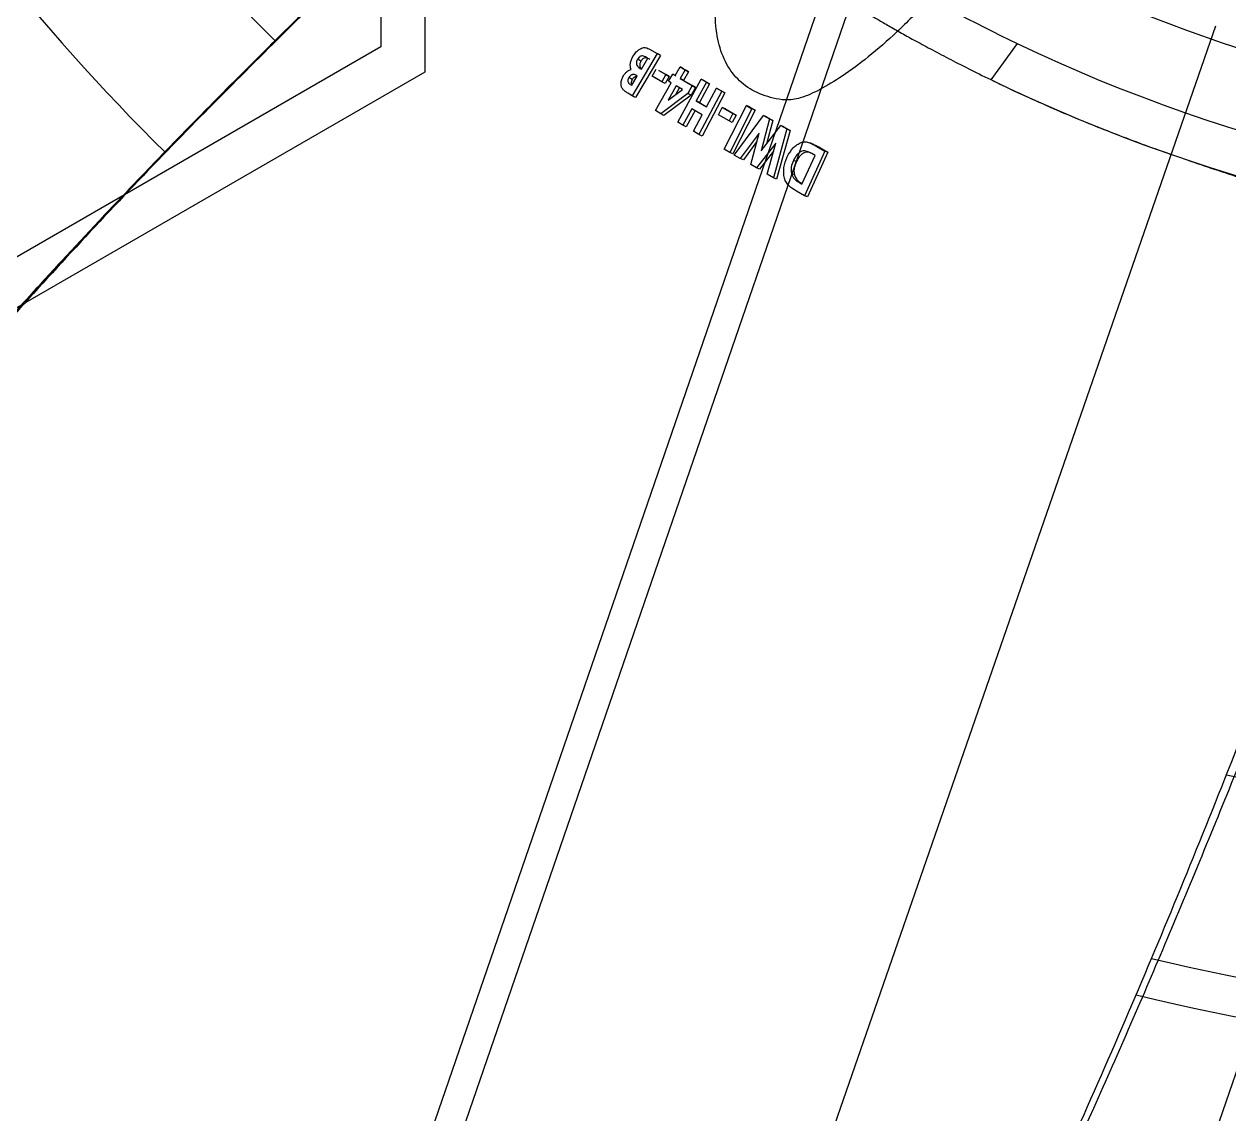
# Model space of a CAD drawing. Header units: millimetres. Extents: x 89978 to 501025, y -351975 to 835730.
# Drawn here: x 398214.7 to 398337.8, y -109900 to -109788.7 of the extents above; entities that cross this region are included whole.
import ezdxf

# ---------------------------------------------------------------- set-up
doc = ezdxf.new("R2010")
doc.units = ezdxf.units.MM
doc.header["$LTSCALE"] = 150
doc.linetypes.add('CENTER', pattern=[50.8, 31.75, -6.35, 6.35, -6.35])
doc.linetypes.add('DIVIDEX2', pattern=[63.5, 25.4, -12.7, 0, -12.7, 0, -12.7])
doc.layers.add('------00 Load Bank', color=3, linetype='Continuous')

# ---------------------------------------------------------------- blocks, each defined once
blk = doc.blocks.new('A$C02650c35')
at = {"color": 0, "linetype": 'Continuous', "lineweight": 25}
for p, q in [((910.7, 447.32), (691.82, 522.69)), ((683.66, 488.39), (683.66, 488.4)), ((671.77, 471.02), (675.47, 468.33)), ((886.73, 378.59), (667.66, 454.02)), ((885.76, 375.76), (666.69, 451.19)), ((682.28, 450.57), (682.76, 451.39)), ((682.41, 450.87), (682.28, 450.57)), ((682.41, 450.87), (682.64, 451.28)), ((682.64, 451.28), (682.88, 451.69)), ((682.88, 451.69), (682.76, 451.39)), ((682.76, 451.39), (687.32, 449.3)), ((682.88, 451.69), (687.44, 449.6)), ((683.2, 450.37), (683.01, 450.04)), ((686.13, 449.02), (683.2, 450.37)), ((687.32, 449.3), (686.84, 448.47)), ((687.44, 449.6), (687.32, 449.3)), ((687.44, 449.6), (687.36, 449.46)), ((683.84, 448.47), (683.71, 448.16)), ((685.17, 448.26), (685.05, 447.96)), ((686.1, 449.07), (685.98, 448.77)), ((685.98, 448.77), (686.13, 449.02)), ((680.14, 446.87), (680.5, 447.5)), ((680.28, 447.19), (680.14, 446.87)), ((682.72, 444.88), (680.14, 446.87)), ((680.28, 447.19), (680.64, 447.82)), ((680.64, 447.82), (680.5, 447.5)), ((680.5, 447.5), (685.49, 446.14)), ((680.64, 447.82), (685.62, 446.44)), ((679.12, 445.12), (679.48, 445.73)), ((679.26, 445.43), (679.62, 446.05)), ((679.62, 446.05), (679.48, 445.73)), ((679.48, 445.73), (682.72, 444.88)), ((679.62, 446.05), (682.03, 445.41)), ((685.12, 445.49), (681.94, 446.37)), ((681.94, 446.37), (684.48, 444.39)), ((682.77, 446.14), (684.62, 444.7)), ((685.49, 446.14), (685.12, 445.49)), ((685.62, 446.44), (685.49, 446.14)), ((679.26, 445.43), (679.12, 445.12)), ((683.16, 442.12), (679.12, 445.12)), ((684.13, 443.8), (680.94, 444.65)), ((680.94, 444.65), (683.51, 442.73)), ((681.82, 444.41), (683.66, 443.05)), ((684.48, 444.39), (684.13, 443.8)), ((684.62, 444.7), (684.48, 444.39)), ((678.1, 443.36), (678.43, 443.93)), ((678.25, 443.68), (678.1, 443.36)), ((682.56, 441.08), (678.1, 443.36)), ((678.25, 443.68), (678.58, 444.25)), ((678.58, 444.25), (678.43, 443.93)), ((678.43, 443.93), (682.9, 441.67)), ((678.58, 444.25), (683.05, 441.99)), ((678.3, 440.9), (678.93, 441.98)), ((678.46, 441.22), (679.09, 442.31)), ((679.09, 442.31), (678.93, 441.98)), ((678.93, 441.98), (679.67, 441.6)), ((679.09, 442.31), (679.83, 441.92)), ((679.83, 441.92), (679.67, 441.6)), ((683.05, 441.99), (682.9, 441.67)), ((683.51, 442.73), (683.16, 442.12)), ((683.66, 443.05), (683.51, 442.73)), ((676.32, 440.3), (676.64, 440.85)), ((676.49, 440.63), (676.81, 441.17)), ((676.81, 441.17), (676.64, 440.85)), ((676.64, 440.85), (681.06, 438.51)), ((676.81, 441.17), (681.22, 438.83)), ((678.46, 441.22), (678.3, 440.9)), ((679.04, 440.51), (678.3, 440.9)), ((679.67, 441.6), (679.04, 440.51)), ((682.9, 441.67), (682.56, 441.08)), ((675.59, 439.07), (675.89, 439.6)), ((675.89, 439.6), (675.72, 439.27)), ((675.89, 439.6), (677.81, 438.56)), ((676.49, 440.63), (676.32, 440.3)), ((678.25, 439.28), (676.32, 440.3)), ((675.41, 438.73), (675.72, 439.27)), ((675.59, 439.07), (675.41, 438.73)), ((679.8, 436.34), (675.41, 438.73)), ((675.72, 439.27), (677.64, 438.23)), ((677.64, 438.23), (678.25, 439.28)), ((677.81, 438.56), (677.64, 438.23)), ((677.81, 438.56), (678.23, 439.28)), ((679.04, 438.85), (678.43, 437.8)), ((680.74, 437.95), (679.04, 438.85)), ((681.06, 438.51), (680.74, 437.95)), ((681.22, 438.83), (681.06, 438.51)), ((674.16, 436.59), (674.46, 437.1)), ((674.35, 436.92), (674.5, 437.18)), ((674.65, 437.43), (674.46, 437.1)), ((674.46, 437.1), (675.35, 436.6)), ((674.5, 437.18), (674.65, 437.43)), ((674.65, 437.43), (675.54, 436.93)), ((675.35, 436.6), (676.07, 437.83)), ((675.54, 436.93), (675.89, 437.54)), ((675.89, 437.54), (676.25, 438.16)), ((676.25, 438.16), (676.07, 437.83)), ((676.07, 437.83), (676.87, 437.39)), ((676.25, 438.16), (677.04, 437.72)), ((677.04, 437.72), (676.87, 437.39)), ((676.87, 437.39), (678.95, 434.61)), ((677.04, 437.72), (679.13, 434.94)), ((678.43, 437.8), (680.12, 436.88)), ((678.6, 438.13), (680.29, 437.21)), ((680.29, 437.21), (680.12, 436.88)), ((674.35, 436.92), (674.16, 436.59)), ((675.05, 436.08), (674.16, 436.59)), ((675.1, 436.16), (674.91, 435.83)), ((674.91, 435.83), (675.05, 436.08)), ((675.63, 435.42), (674.91, 435.83)), ((675.54, 436.93), (675.35, 436.6)), ((676.46, 436.83), (676.08, 436.19)), ((676.08, 436.19), (677.57, 435.36)), ((676.27, 436.52), (677, 436.11)), ((677.57, 435.36), (676.46, 436.83)), ((680.12, 436.88), (679.8, 436.34)), ((672.99, 434.57), (672.79, 434.23)), ((672.99, 434.57), (677.3, 432.03)), ((674.54, 434.43), (674.94, 435.13)), ((674.94, 435.12), (674.54, 434.43)), ((674.9, 435.05), (675.14, 435.46)), ((675.14, 435.46), (674.94, 435.13)), ((674.94, 435.13), (675.67, 434.71)), ((675.14, 435.46), (675.86, 435.05)), ((675.67, 434.71), (675.27, 434.03)), ((675.78, 435.67), (675.63, 435.42)), ((675.86, 435.05), (675.67, 434.71)), ((678.63, 434.06), (675.78, 435.67)), ((678.95, 434.61), (678.63, 434.06)), ((679.13, 434.94), (678.95, 434.61)), ((672.35, 433.47), (672.79, 434.23)), ((672.79, 434.23), (677.1, 431.7)), ((673.28, 433.29), (673.2, 433.15)), ((673.28, 433.29), (673.2, 433.15)), ((674.38, 432.63), (673.28, 433.29)), ((675.1, 433.74), (674.38, 434.16)), ((675.3, 434.07), (675.1, 433.74)), ((675.48, 434.39), (675.3, 434.07)), ((673.56, 432.59), (673.36, 432.26)), ((674.31, 432.52), (674.38, 432.63)), ((675.1, 432.21), (675.02, 432.08)), ((675.1, 432.21), (675.02, 432.08)), ((676.04, 431.65), (675.1, 432.21)), ((677.3, 432.03), (677.1, 431.7)), ((677.3, 432.03), (677.17, 431.8)), ((675.46, 431.69), (675.25, 431.36)), ((675.95, 431.5), (676.04, 431.65)), ((677.1, 431.7), (676.84, 431.25)), ((677.04, 431.58), (676.84, 431.25)), ((677.17, 431.8), (677.04, 431.58)), ((370.3, 410.5), (672.07, 410.5)), ((370.3, 410.5), (672.07, 410.5))]:
    blk.add_line(p, q, dxfattribs=at)
at = {"color": 0, "linetype": 'DIVIDEX2', "ltscale": 0.5}
blk.add_line((913.94, 406.66), (669.98, 491.32), dxfattribs=at)
at = {"color": 0}
for p, q in [((370.3, 410.5), (674.7, 410.5)), ((370.3, 410.5), (674.7, 410.5)), ((372.9, 406), (672.1, 406)), ((372.9, 406), (672.1, 406))]:
    blk.add_line(p, q, dxfattribs=at)
at = {"color": 0, "linetype": 'Continuous'}
for p, q in [((674.7, 410.5), (776.67, 233.89)), ((674.7, 410.5), (776.67, 233.89)), ((672.1, 406), (772.77, 231.64)), ((672.1, 406), (772.77, 231.64))]:
    blk.add_line(p, q, dxfattribs=at)
at = {"color": 0, "linetype": 'Continuous', "lineweight": 25, "flags": 128}
blk.add_lwpolyline([(682.05, 450.17), (681.99, 450.01), (681.92, 449.86)], dxfattribs=at)
at = {"color": 0}
for radius in [441, 403, 399.8, 157.5]:
    blk.add_circle((522.5, 542.5), radius, dxfattribs=at)
at = {"color": 0, "linetype": 'CENTER'}
blk.add_circle((522.5, 542.5), 420, dxfattribs=at)
blk.add_circle((522.5, 542.5), 420, dxfattribs=at)
at = {"color": 0, "linetype": 'Continuous', "lineweight": 25}
for radius, start, end in [(165.5, 0.0003, 205.5882), (165.5, 334.4118, 0), (170, 334.2068, 0), (165.5, 323.9681, 334.4118)]:
    blk.add_arc((522.5, 542.5), radius, start, end, dxfattribs=at)
at = {"color": 0}
for radius, start, end in [(253.5, 346.465, 15.5604), (249.5, 346.6173, 15.513), (229.5, 347.3942, 15.3579), (209.5, 288.3996, 315.3621), (225.5, 287.5546, 315.3445)]:
    blk.add_arc((522.5, 542.5), radius, start, end, dxfattribs=at)
at = {"color": 0, "linetype": 'Continuous', "lineweight": 25}
for points, knots in [([(897.11, 417.24), (894.2, 418.91), (887.99, 422.44), (878.85, 427.64), (870.06, 432.61), (862.36, 436.93), (855.75, 440.6), (847.79, 445), (837.98, 450.33), (825.04, 457.2), (811.01, 464.4), (795.89, 471.8), (779.98, 479.16), (763.01, 486.53), (748.66, 492.42), (737.62, 496.82), (730.49, 499.61), (723.97, 502.13), (718.44, 504.24), (713.51, 506.11), (708.66, 507.95), (703.2, 510), (697.01, 512.31), (690.27, 514.82), (683.22, 517.45), (676.71, 519.86), (672.59, 521.4), (670.84, 522.05)], [0.004054, 0.004054, 0.004054, 0.004054, 0.044055, 0.0892389, 0.1294144, 0.1645669, 0.1946506, 0.2196261, 0.2731864, 0.3280385, 0.3947317, 0.4616638, 0.5294155, 0.6044734, 0.683072, 0.7151603, 0.7467466, 0.7747501, 0.7989803, 0.8176563, 0.837837, 0.8611081, 0.8874794, 0.916906, 0.9473172, 0.9775846, 1, 1, 1, 1]), ([(683.66, 488.4), (683.98, 489.31), (684.61, 491.14), (685.54, 494.01), (686.45, 497), (687.33, 500.1), (688.27, 503.69), (689.07, 507.06), (689.73, 510.18), (690.21, 512.57), (690.66, 515.02), (691.08, 517.52), (691.47, 520.07), (691.7, 521.82), (691.82, 522.69)], [0, 0, 0, 0, 0.09594, 0.191903, 0.287866, 0.384015, 0.480164, 0.609768, 0.674639, 0.73951, 0.804594, 0.869678, 0.934839, 1, 1, 1, 1]), ([(670.17, 520.81), (670, 520.34), (669.64, 519.39), (668.95, 517.35), (667.91, 513.68), (666.46, 508.59), (664.84, 502.74), (663.05, 496.53), (661.06, 490.03), (658.82, 483.31), (657.25, 479.16), (656.47, 477.09)], [0, 0, 0, 0, 0.031208, 0.0639483, 0.1281356, 0.2535308, 0.3791096, 0.5034815, 0.6688717, 0.8348483, 1, 1, 1, 1]), ([(897.03, 416.99), (889.14, 421.48), (873.07, 430.61), (848.73, 444.14), (823.89, 457.38), (798.75, 469.94), (773.35, 481.46), (747.72, 492.03), (722, 501.93), (696.12, 511.43), (678.82, 517.68), (670.17, 520.81)], [0.0040453, 0.0040453, 0.0040453, 0.0040453, 0.1120904, 0.224186, 0.3362006, 0.4480891, 0.5598872, 0.6697434, 0.7797254, 0.8898282, 1, 1, 1, 1]), ([(667.66, 454.02), (667.67, 454.03), (667.68, 454.05), (667.78, 454.21), (667.93, 454.47), (668.15, 454.83), (668.46, 455.35), (668.89, 456.07), (669.46, 457.04), (670.13, 458.2), (670.89, 459.54), (671.73, 461.07), (672.66, 462.79), (673.66, 464.7), (674.74, 466.84), (675.9, 469.21), (677.12, 471.82), (678.39, 474.65), (679.58, 477.46), (680.67, 480.18), (681.67, 482.79), (682.53, 485.11), (683.05, 486.63), (683.24, 487.19)], [0, 0, 0, 0, 0.039863, 0.079734, 0.119605, 0.159539, 0.199473, 0.252709, 0.305962, 0.359217, 0.412452, 0.465686, 0.518937, 0.572189, 0.625422, 0.681079, 0.736756, 0.792433, 0.848089, 0.890491, 0.932892, 0.975374, 1, 1, 1, 1]), ([(653.34, 471.99), (655.26, 470.84), (658.86, 468.69), (663.55, 465.23), (667.39, 461.96), (670.54, 458.86), (673.08, 455.96), (675.05, 453.3), (676.47, 450.97), (677.37, 449.01), (677.61, 447.39), (677.29, 445.73), (676.66, 443.93), (675.29, 442.21), (673.39, 440.99), (670.99, 440.28), (668.11, 440.09), (664.75, 440.39), (660.93, 441.18), (656.6, 442.44), (651.71, 444.22), (647.1, 446.11), (644.13, 447.47), (643, 447.99)], [0, 0, 0, 0, 0.080739, 0.151235, 0.213353, 0.268442, 0.318269, 0.361669, 0.398556, 0.428698, 0.452315, 0.472715, 0.51153, 0.548468, 0.58504, 0.622842, 0.663507, 0.708451, 0.759052, 0.815438, 0.879842, 0.953818, 1, 1, 1, 1]), ([(683.33, 447.54), (683.01, 447.72), (682.53, 448), (682.08, 448.53), (681.87, 448.96), (681.79, 449.41), (681.93, 449.96), (682.14, 450.32), (682.28, 450.57)], [0, 0, 0, 0, 0.247987, 0.37312, 0.497401, 0.622314, 0.747638, 1, 1, 1, 1]), ([(682.05, 450.16), (682.06, 450.18), (682.09, 450.27), (682.17, 450.44), (682.28, 450.66), (682.36, 450.8), (682.41, 450.87)], [0, 0, 0, 0, 0.063167, 0.373961, 0.686877, 1, 1, 1, 1]), ([(683.01, 450.04), (682.93, 449.88), (682.8, 449.65), (682.72, 449.31), (682.76, 449.03), (682.91, 448.76), (683.2, 448.44), (683.51, 448.27), (683.71, 448.16)], [0, 0, 0, 0, 0.250156, 0.375667, 0.500586, 0.625527, 0.750593, 1, 1, 1, 1]), ([(682.96, 449.92), (682.93, 449.86), (682.85, 449.71), (682.86, 449.42), (683.01, 449.1), (683.27, 448.81), (683.57, 448.6), (683.77, 448.5), (683.84, 448.47)], [0, 0, 0, 0, 0.132586, 0.315673, 0.49897, 0.682297, 0.897512, 1, 1, 1, 1]), ([(686.84, 448.47), (686.69, 448.22), (686.45, 447.84), (685.99, 447.43), (685.52, 447.23), (684.99, 447.16), (684.25, 447.18), (683.7, 447.4), (683.33, 447.54)], [0, 0, 0, 0, 0.250193, 0.375675, 0.500989, 0.626133, 0.751199, 1, 1, 1, 1]), ([(683.71, 448.16), (683.94, 448.07), (684.27, 447.94), (684.73, 447.91), (684.94, 447.94), (685.05, 447.96)], [0, 0, 0, 0, 0.498415, 0.74902, 1, 1, 1, 1]), ([(683.84, 448.47), (683.95, 448.42), (684.24, 448.3), (684.71, 448.19), (685.03, 448.24), (685.17, 448.26)], [0, 0, 0, 0, 0.245128, 0.668238, 1, 1, 1, 1]), ([(685.05, 447.96), (685.16, 448), (685.37, 448.08), (685.7, 448.35), (685.87, 448.6), (685.98, 448.77)], [0, 0, 0, 0, 0.248415, 0.498726, 1, 1, 1, 1]), ([(685.17, 448.26), (685.33, 448.33), (685.6, 448.43), (685.89, 448.73), (686.02, 448.95), (686.1, 449.07)], [0, 0, 0, 0, 0.360895, 0.640408, 1, 1, 1, 1]), ([(673.05, 431.79), (673, 431.82), (672.82, 431.94), (672.58, 432.15), (672.37, 432.42), (672.24, 432.66), (672.18, 432.89), (672.2, 433.17), (672.29, 433.35), (672.35, 433.47)], [0, 0, 0, 0, 0.06266, 0.249252, 0.373609, 0.4986, 0.623723, 0.748551, 1, 1, 1, 1]), ([(673.4, 433.48), (673.33, 433.36), (673.24, 433.19), (673.25, 432.93), (673.33, 432.79), (673.43, 432.68), (673.52, 432.62), (673.56, 432.59)], [0, 0, 0, 0, 0.5, 0.655867, 0.776779, 0.898139, 1, 1, 1, 1]), ([(673.2, 433.15), (673.13, 433.02), (673.04, 432.86), (673.04, 432.62), (673.1, 432.49), (673.21, 432.36), (673.31, 432.29), (673.36, 432.26)], [0, 0, 0, 0, 0.4959, 0.620732, 0.746414, 0.872582, 1, 1, 1, 1]), ([(673.36, 432.26), (673.41, 432.23), (673.52, 432.17), (673.7, 432.12), (673.86, 432.13), (674.03, 432.18), (674.19, 432.32), (674.27, 432.45), (674.31, 432.52)], [0, 0, 0, 0, 0.1241175, 0.2490173, 0.3744286, 0.499969, 0.7499595, 1, 1, 1, 1]), ([(673.56, 432.59), (673.65, 432.55), (673.79, 432.48), (673.98, 432.46), (674.16, 432.48), (674.29, 432.55), (674.34, 432.63), (674.36, 432.65)], [0, 0, 0, 0, 0.249514, 0.425336, 0.599722, 0.883024, 1, 1, 1, 1]), ([(675.02, 432.08), (675, 432.03), (674.94, 431.92), (674.93, 431.77), (674.98, 431.63), (675.04, 431.53), (675.14, 431.43), (675.21, 431.38), (675.25, 431.36)], [0, 0, 0, 0, 0.249435, 0.499226, 0.624652, 0.749536, 0.873948, 1, 1, 1, 1]), ([(675.15, 432.18), (675.15, 432.17), (675.13, 432.12), (675.16, 432.01), (675.23, 431.88), (675.34, 431.77), (675.42, 431.71), (675.46, 431.69)], [0, 0, 0, 0, 0.075084, 0.326607, 0.580052, 0.817178, 1, 1, 1, 1]), ([(674.41, 431.58), (674.32, 431.55), (674.13, 431.49), (673.79, 431.49), (673.41, 431.59), (673.17, 431.73), (673.05, 431.79)], [0, 0, 0, 0, 0.2487203, 0.4984338, 0.7487079, 1, 1, 1, 1]), ([(675.07, 430.8), (675.03, 430.83), (674.95, 430.88), (674.8, 430.99), (674.63, 431.16), (674.49, 431.37), (674.44, 431.51), (674.41, 431.58)], [0, 0, 0, 0, 0.125463, 0.250126, 0.499927, 0.74927, 1, 1, 1, 1]), ([(676.43, 430.73), (676.35, 430.67), (676.19, 430.57), (675.85, 430.54), (675.45, 430.6), (675.2, 430.73), (675.07, 430.8)], [0, 0, 0, 0, 0.250156, 0.500622, 0.750062, 1, 1, 1, 1]), ([(675.25, 431.36), (675.29, 431.33), (675.37, 431.29), (675.49, 431.26), (675.6, 431.25), (675.73, 431.28), (675.86, 431.36), (675.92, 431.45), (675.95, 431.5)], [0, 0, 0, 0, 0.123522, 0.248139, 0.370579, 0.498886, 0.748791, 1, 1, 1, 1]), ([(675.46, 431.69), (675.52, 431.66), (675.63, 431.6), (675.78, 431.58), (675.85, 431.6), (675.89, 431.6)], [0, 0, 0, 0, 0.417609, 0.726108, 1, 1, 1, 1]), ([(676.84, 431.25), (676.78, 431.15), (676.67, 430.96), (676.51, 430.8), (676.43, 430.73)], [0, 0, 0, 0, 0.500362, 1, 1, 1, 1]), ([(666.21, 400.65), (671.17, 395.64), (681.48, 385.21), (697.7, 369.97), (714.87, 355.07), (732.42, 341.47), (750.13, 328.95), (767.88, 317.26), (785.89, 305.96), (803.78, 295.04), (815.63, 287.81), (821.42, 284.29)], [0, 0, 0, 0, 0.1081379, 0.2251135, 0.3413954, 0.4570616, 0.5657729, 0.6743483, 0.7829008, 0.8914823, 0.994843, 0.994843, 0.994843, 0.994843]), ([(666.21, 400.57), (666.69, 400.07), (668.63, 398.08), (672.04, 394.63), (676.49, 390.17), (681.07, 385.66), (685.52, 381.36), (689.8, 377.3), (693.71, 373.65), (697.33, 370.33), (700.44, 367.53), (703.03, 365.22), (705.46, 363.09), (708.12, 360.79), (711.36, 358.03), (716.9, 353.42), (724.56, 347.31), (734.16, 340.06), (743.55, 333.31), (752.53, 327.13), (759.55, 322.44), (765.04, 318.86), (769.47, 315.99), (774.72, 312.64), (780.84, 308.78), (787.78, 304.47), (795.54, 299.69), (804.09, 294.46), (812.73, 289.19), (818.52, 285.64), (821.18, 284.01)], [0, 0, 0, 0, 0.0105993, 0.042715, 0.074456, 0.1073437, 0.1413731, 0.1694151, 0.1979263, 0.223438, 0.2448649, 0.2622189, 0.2766961, 0.2944954, 0.3162608, 0.341978, 0.4051023, 0.466824, 0.5267457, 0.5825963, 0.6340774, 0.6563171, 0.6830925, 0.7149493, 0.751887, 0.7939052, 0.84012, 0.8912343, 0.9472267, 0.994836, 0.994836, 0.994836, 0.994836])]:
    blk.add_open_spline(points, degree=3, knots=knots, dxfattribs=at)

msp = doc.modelspace()

# ---------------------------------------------------------------- block references
at = {"layer": '------00 Load Bank', "rotation": 270}
msp.add_blockref('A$C02650c35', (397845.16, -109118.93), dxfattribs=at)

doc.saveas('drawing.dxf')
